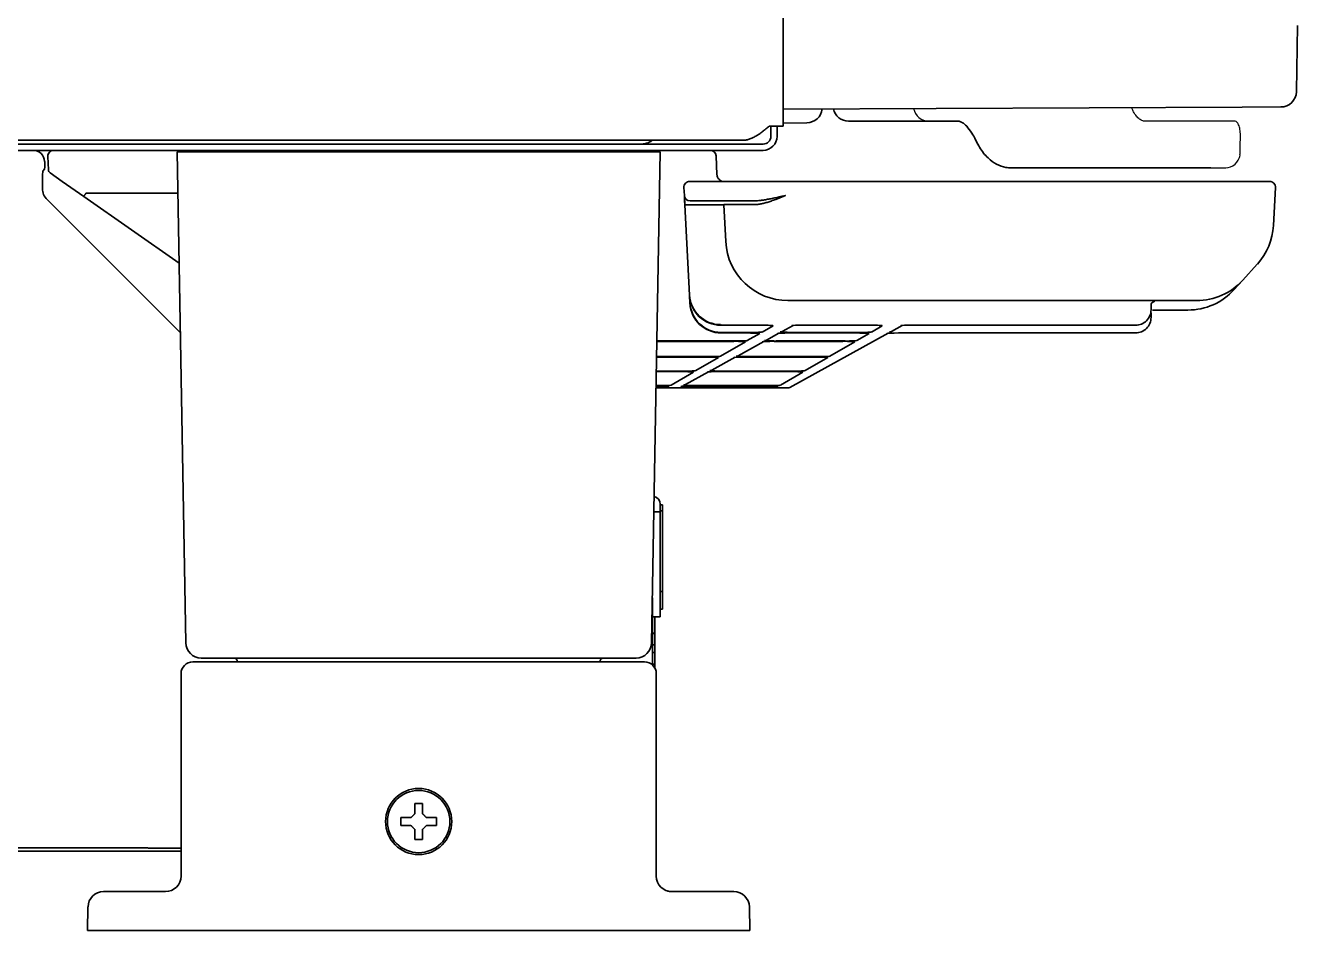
# Model space of a CAD drawing. Extents: x 6336 to 10269, y -393 to 3036.
# Drawn here: x 10036.8 to 10200.1, y 1270.8 to 1387.1 of the extents above; entities that cross this region are included whole.
import ezdxf

# ---------------------------------------------------------------- set-up
doc = ezdxf.new("R2010")
doc.units = 0
doc.header["$LTSCALE"] = 5
doc.layers.add('1', color=7, linetype='CONTINUOUS', true_color=0xffffff)
doc.layers.add('GEOM', color=7, linetype='CONTINUOUS')

msp = doc.modelspace()

# ---------------------------------------------------------------- linework, layer by layer
at = {"layer": '1', "color": 7, "linetype": 'Continuous', "lineweight": 35}
for p, q in [((10134.07, 1863.19), (10134.07, 1374.13)), ((10200.07, 1387.08), (10199.92, 1378.57)), ((10192.98, 1376.58), (10134.07, 1376.33)), ((10197.93, 1376.6), (10192.98, 1376.58)), ((10142.45, 1374.78), (10156.51, 1374.78)), ((10132.27, 1374.13), (10134.07, 1374.13)), ((10132.47, 1374.13), (10132.47, 1372.83)), ((10133.27, 1374.13), (10133.27, 1372.83)), ((10137.11, 1374.58), (10134.07, 1374.53)), ((10131.47, 1371.83), (9497.27, 1371.83)), ((10128.81, 1372.33), (9500.34, 1372.33)), ((10158.75, 1372.39), (10158.81, 1372.25)), ((10131.47, 1371.03), (9497.27, 1371.03)), ((10039.76, 1368.52), (10039.67, 1370.24)), ((10056.27, 1370.83), (10060.27, 1370.83)), ((10057.37, 1307.79), (10056.27, 1370.83)), ((10114.27, 1370.83), (10060.27, 1370.83)), ((10068.52, 1371.03), (10068.52, 1370.83)), ((10073.02, 1370.83), (10073.02, 1371.03)), ((10077.77, 1371.03), (10077.77, 1370.83)), ((10114.27, 1370.83), (10118.27, 1370.83)), ((10117.17, 1307.79), (10118.27, 1370.83)), ((10125.56, 1367.89), (10125.45, 1370.31)), ((10039.03, 1368.37), (10039.26, 1368.6)), ((10163.31, 1368.78), (10180.14, 1368.78)), ((10180.14, 1368.78), (10188.93, 1368.78)), ((10039.97, 1368.14), (10041.53, 1367.04)), ((10041.53, 1367.04), (10044.29, 1365.12)), ((10127.31, 1367.03), (10122.06, 1367.03)), ((10189.24, 1367.03), (10127.31, 1367.03)), ((10196.48, 1367.03), (10189.24, 1367.03)), ((10038.99, 1366.37), (10038.99, 1366.13)), ((10044.29, 1365.12), (10056.52, 1356.55)), ((10044.58, 1365.53), (10056.37, 1365.53)), ((10121.37, 1365.24), (10121.31, 1366.24)), ((10196.98, 1361.38), (10197.23, 1366.24)), ((10039.58, 1364.72), (10056.68, 1347.62)), ((10122.04, 1352.44), (10121.43, 1364.02)), ((10126.03, 1364.03), (10121.93, 1364.03)), ((10127.36, 1364.53), (10122.12, 1364.53)), ((10126.43, 1364.05), (10126.68, 1359.31)), ((10130.09, 1364.53), (10127.36, 1364.53)), ((10126.68, 1359.31), (10126.68, 1359.27)), ((10193.04, 1354.35), (10194.91, 1356.43)), ((10191.94, 1353.14), (10193.04, 1354.35)), ((10122.04, 1352.36), (10122.04, 1352.44)), ((10122.09, 1351.45), (10122.04, 1352.36)), ((10122.09, 1351.37), (10122.09, 1351.45)), ((10187.11, 1351.73), (10134.67, 1351.73)), ((10181.27, 1351.17), (10181.27, 1350.65)), ((10181.27, 1350.65), (10181.27, 1350.57)), ((10181.46, 1350.52), (10186.01, 1350.52)), ((10181.67, 1351.57), (10181.67, 1351.73)), ((10126.04, 1348.57), (10126.03, 1348.65)), ((10181.27, 1349.66), (10181.27, 1350.18)), ((10181.27, 1349.66), (10181.27, 1349.58)), ((10126.04, 1348.57), (10126.04, 1348.57)), ((10131.25, 1348.57), (10126.04, 1348.57)), ((10126.08, 1347.65), (10129.87, 1347.65)), ((10126.09, 1347.58), (10126.08, 1347.65)), ((10126.09, 1347.58), (10126.09, 1347.58)), ((10129.55, 1347.58), (10126.09, 1347.58)), ((10129.45, 1346.59), (10131.05, 1347.52)), ((10129.55, 1347.58), (10129.55, 1347.58)), ((10131.25, 1348.57), (10131.25, 1348.57)), ((10131.36, 1347.7), (10132.75, 1348.51)), ((10131.91, 1346.67), (10133.51, 1347.55)), ((10133.92, 1347.77), (10135.32, 1348.54)), ((10134.84, 1347.58), (10134.84, 1347.58)), ((10143.58, 1347.58), (10134.84, 1347.58)), ((10134.89, 1340.59), (10147.54, 1347.55)), ((10135.17, 1347.65), (10143.9, 1347.65)), ((10136.65, 1348.57), (10136.65, 1348.57)), ((10145.27, 1348.57), (10136.65, 1348.57)), ((10143.5, 1346.6), (10145.08, 1347.52)), ((10143.58, 1347.58), (10143.58, 1347.58)), ((10145.27, 1348.57), (10145.27, 1348.57)), ((10145.39, 1347.7), (10146.77, 1348.51)), ((10147.95, 1347.77), (10149.34, 1348.54)), ((10148.87, 1347.58), (10148.87, 1347.58)), ((10148.87, 1347.58), (10179.27, 1347.58)), ((10150.68, 1348.57), (10150.68, 1348.57)), ((10179.27, 1348.57), (10150.68, 1348.57)), ((10179.27, 1348.57), (10179.27, 1348.57)), ((10179.27, 1347.58), (10179.27, 1347.58)), ((10117.85, 1346.55), (10126.02, 1346.55)), ((10117.85, 1346.5), (10127.7, 1346.5)), ((10126.03, 1344.59), (10129.21, 1346.44)), ((10127.7, 1346.5), (10127.7, 1346.5)), ((10128.26, 1344.66), (10131.56, 1346.47)), ((10132.89, 1346.5), (10132.89, 1346.5)), ((10141.73, 1346.5), (10132.89, 1346.5)), ((10133.17, 1346.55), (10142.01, 1346.55)), ((10140.06, 1344.59), (10143.23, 1346.44)), ((10141.73, 1346.5), (10141.73, 1346.5)), ((10117.81, 1344.54), (10124.54, 1344.54)), ((10117.81, 1344.48), (10124.24, 1344.48)), ((10125.74, 1344.42), (10122.86, 1342.74)), ((10124.24, 1344.48), (10124.24, 1344.48)), ((10124.9, 1342.81), (10127.88, 1344.45)), ((10125.54, 1344.45), (10125.63, 1344.44)), ((10129.21, 1344.48), (10129.21, 1344.48)), ((10138.27, 1344.48), (10129.21, 1344.48)), ((10129.51, 1344.54), (10138.56, 1344.54)), ((10136.89, 1342.74), (10139.77, 1344.42)), ((10138.27, 1344.48), (10138.27, 1344.48)), ((10121.37, 1342.69), (10117.78, 1342.69)), ((10117.78, 1342.61), (10121.04, 1342.61)), ((10122.54, 1342.55), (10119.66, 1340.87)), ((10121.04, 1342.61), (10121.04, 1342.61)), ((10121.5, 1340.94), (10124.49, 1342.58)), ((10122.34, 1342.58), (10122.43, 1342.57)), ((10125.82, 1342.61), (10125.82, 1342.61)), ((10135.07, 1342.61), (10125.82, 1342.61)), ((10126.15, 1342.69), (10135.4, 1342.69)), ((10133.69, 1340.87), (10136.57, 1342.55)), ((10135.07, 1342.61), (10135.07, 1342.61)), ((10117.74, 1340.53), (10119.07, 1340.53)), ((10118.17, 1340.82), (10117.75, 1340.82)), ((10117.88, 1340.76), (10117.75, 1340.76)), ((10117.88, 1340.76), (10117.88, 1340.76)), ((10119.07, 1340.53), (10119.38, 1340.71)), ((10119.07, 1340.53), (10120.62, 1340.53)), ((10128.51, 1340.53), (10120.62, 1340.53)), ((10120.86, 1340.59), (10121.13, 1340.73)), ((10122.46, 1340.76), (10131.91, 1340.76)), ((10122.46, 1340.76), (10122.46, 1340.76)), ((10122.75, 1340.82), (10132.2, 1340.82)), ((10130, 1340.53), (10128.51, 1340.53)), ((10133.1, 1340.53), (10130, 1340.53)), ((10131.91, 1340.76), (10131.91, 1340.76)), ((10133.1, 1340.53), (10134.65, 1340.53)), ((10117.47, 1324.61), (10118.27, 1324.61)), ((10118.27, 1325.61), (10118.27, 1324.61)), ((10118.57, 1325.5), (10118.27, 1325.5)), ((10118.27, 1324.75), (10118.57, 1324.75)), ((10118.27, 1324.61), (10118.27, 1311.11)), ((10118.57, 1324.75), (10118.57, 1325.5)), ((10118.57, 1324.75), (10118.57, 1314.36)), ((10118.57, 1314.36), (10118.27, 1314.36)), ((10118.57, 1314.36), (10118.57, 1312.11)), ((10117.27, 1313.54), (10117.27, 1304.94)), ((10118.27, 1311.11), (10117.27, 1311.11)), ((10117.57, 1311.11), (10117.57, 1309.03)), ((10118.27, 1312.11), (10118.57, 1312.11)), ((10117.27, 1309.03), (10117.57, 1309.03)), ((10117.27, 1309), (10117.57, 1309)), ((10117.57, 1309), (10117.57, 1309.03)), ((10117.57, 1307.53), (10117.57, 1309)), ((10117.27, 1307.53), (10117.57, 1307.53)), ((10117.57, 1306.53), (10117.27, 1306.53)), ((10117.57, 1306.53), (10117.57, 1307.53)), ((10117.57, 1306.53), (10117.57, 1305.03)), ((10058.27, 1305.33), (10060.77, 1305.33)), ((10061.37, 1305.83), (10059.37, 1305.83)), ((10060.77, 1305.33), (10113.77, 1305.33)), ((10113.17, 1305.83), (10061.37, 1305.83)), ((10064.03, 1305.33), (10064.03, 1305.33)), ((10110.51, 1305.33), (10110.51, 1305.33)), ((10115.17, 1305.83), (10113.17, 1305.83)), ((10113.77, 1305.33), (10116.27, 1305.33)), ((10117.57, 1305.03), (10117.27, 1305.03)), ((10117.57, 1305.03), (10117.57, 1304.57)), ((10056.77, 1277.83), (10056.77, 1303.83)), ((10117.77, 1303.83), (10117.77, 1277.83)), ((10084.97, 1284.83), (10084.97, 1285.33)), ((10089.57, 1285.33), (10089.57, 1284.83)), ((10084.97, 1284.33), (10084.97, 1284.83)), ((10089.57, 1284.83), (10089.57, 1284.33)), ((10051.61, 1281.45), (9793.99, 1281.45)), ((9793.99, 1281.03), (10056.77, 1281.03)), ((10056.77, 1281.42), (10054.75, 1281.42)), ((10045.86, 1275.58), (10045.85, 1275.57)), ((10046.83, 1275.83), (10048.83, 1275.83)), ((10048.83, 1275.83), (10054.77, 1275.83)), ((10119.4, 1275.83), (10125.72, 1275.83)), ((10125.72, 1275.83), (10127.72, 1275.83)), ((10128.7, 1275.57), (10128.68, 1275.58)), ((10044.77, 1270.83), (10044.83, 1273.86)), ((10129.72, 1273.86), (10129.77, 1270.83)), ((10048.77, 1270.83), (10044.77, 1270.83)), ((10125.77, 1270.83), (10048.77, 1270.83)), ((10129.77, 1270.83), (10125.77, 1270.83))]:
    msp.add_line(p, q, dxfattribs=at)
for radius in [4.25, 4]:
    msp.add_circle((10087.27, 1284.83), radius, dxfattribs=at)
for centre, radius, start, end in [((10197.92, 1378.6), 2, 270.25, 359), ((10137.07, 1376.58), 2, 271, 353.3696), ((10142.45, 1376.78), 2, 192.1812, 270), ((10131.47, 1372.83), 1.8, 270, 0), ((10131.47, 1372.83), 1, 270, 0), ((10040.42, 1370.28), 0.75, 90, 183), ((10124.7, 1370.28), 0.75, 4.4826, 90), ((10040.26, 1368.55), 0.5, 183, 235), ((10122.06, 1366.28), 0.75, 90, 183), ((10196.48, 1366.28), 0.75, 357, 90), ((10122.12, 1365.28), 0.75, 183, 270), ((10188.99, 1361.8), 8, 317.8066, 357), ((10186.01, 1358.52), 8, 270, 317.8066), ((10117.27, 1325.61), 1, 0, 76.8302), ((10059.37, 1307.83), 2, 181, 270), ((10115.17, 1307.83), 2, 270, 359), ((10058.27, 1303.83), 1.5, 90, 180), ((10063.53, 1305.33), 0.5, 1, 90), ((10111.01, 1305.33), 0.5, 90, 179), ((10116.27, 1303.83), 1.5, 0, 90), ((10054.77, 1277.83), 2, 270, 0), ((10119.77, 1277.83), 2, 180, 270), ((10046.83, 1273.83), 2, 90, 179), ((10127.72, 1273.83), 2, 1, 90)]:
    msp.add_arc(centre, radius, start, end, dxfattribs=at)
for centre, major_axis, ratio, start_param, end_param in [((10037.77, 1369.53), (1.34, 0.67), 0.99981, 5.867019, 7.390288), ((10039.03, 1366.37), (0, 2), 0.017455, 0.017453, 1.570796), ((10039.26, 1369.6), (0, 1), 0.017455, 3.159046, 4.641269), ((10040.99, 1366.13), (1.85, 0.77), 0.999822, 2.748957, 3.534229), ((10065.03, 1351.2), (-20.46, 14.32), 0.020019, 6.254586, 6.28318), ((10134.44, 1364.03), (-8.01, 0.03), 0.003256, 5.249585, 6.283367), ((10134.67, 1359.73), (7.99, 0.42), 0.999333, 3.141593, 4.660064), ((10187.11, 1359.73), (-5.93, 5.37), 0.998789, 2.306607, 3.141593), ((10126.03, 1352.65), (-0.15, 4), 0.998942, 1.584603, 3.103074), ((10126.04, 1352.57), (-3.93, 0.74), 0.999936, 0.237816, 1.756287), ((10126.08, 1351.66), (-0.15, 4), 0.998942, 1.584603, 3.103074), ((10122.59, 1351.47), (0.499, 0.026), 0.017428, 3.141593, 3.808226), ((10126.09, 1351.58), (-3.93, 0.74), 0.999936, 0.237816, 1.756287), ((10179.27, 1350.57), (-2, 0), 0.999855, 1.570796, 3.141593), ((10181.67, 1351.17), (-0.4, 0), 0.999335, 4.712389, 6.283185), ((10179.27, 1349.58), (-2, 0), 0.999855, 1.570796, 3.141593), ((10129.55, 1347.52), (-1.5, 0), 0.036426, 3.07931, 4.713409), ((10129.86, 1347.71), (-1.5, 0), 0.036477, 1.57357, 3.079233), ((10131.05, 1348.02), (-0.252, 0.432), 0.997392, 2.274313, 2.611847), ((10131.25, 1348.52), (-1.5, 0), 0.036426, 3.07931, 4.713409), ((10132.75, 1349.01), (-0.252, 0.432), 0.997392, 2.274313, 2.611847), ((10134.84, 1347.52), (1.5, 0), 0.036431, 1.569819, 3.075481), ((10135.18, 1347.71), (1.5, 0), 0.036472, 3.075394, 4.709494), ((10133.68, 1348.21), (0.241, -0.438), 0.997147, 5.778911, 6.283214), ((10136.65, 1348.52), (1.5, 0), 0.036431, 1.569819, 3.075481), ((10143.58, 1347.52), (-1.5, 0), 0.036426, 3.07931, 4.713409), ((10143.89, 1347.71), (-1.5, 0), 0.036477, 1.57357, 3.079233), ((10145.08, 1348.02), (-0.252, 0.432), 0.997392, 2.274313, 2.611847), ((10145.28, 1348.52), (-1.5, 0), 0.036426, 3.07931, 4.713409), ((10146.77, 1349.01), (-0.252, 0.432), 0.997392, 2.274313, 2.611847), ((10148.87, 1347.52), (1.5, 0), 0.036431, 1.569819, 3.075481), ((10147.71, 1348.21), (0.241, -0.438), 0.997147, 5.778911, 6.283214), ((10150.67, 1348.52), (1.5, 0), 0.036431, 1.569819, 3.075481), ((10127.71, 1346.45), (-1.5, 0), 0.036426, 3.07931, 4.713409), ((10129.21, 1346.94), (-0.252, 0.432), 0.997392, 2.274313, 2.611847), ((10132.89, 1346.45), (1.5, 0), 0.036431, 1.569819, 3.075481), ((10131.39, 1346.95), (0.241, -0.438), 0.997147, 5.778911, 6.063116), ((10133.17, 1346.6), (1.5, 0), 0.036472, 3.075394, 4.709494), ((10131.67, 1347.11), (0.241, -0.438), 0.997147, 5.778911, 6.283214), ((10141.73, 1346.45), (-1.5, 0), 0.036426, 3.07931, 4.713409), ((10142, 1346.6), (-1.5, 0), 0.036477, 1.57357, 3.079233), ((10143.23, 1346.94), (-0.252, 0.432), 0.997392, 2.274313, 2.611847), ((10124.24, 1344.42), (-1.5, 0), 0.036426, 3.621574, 4.713409), ((10124.53, 1344.59), (-1.5, 0), 0.036477, 1.57357, 3.079233), ((10124.24, 1344.42), (-1.5, 0), 0.036426, 3.07931, 3.621573), ((10125.74, 1344.92), (0.252, -0.432), 0.997392, 5.424775, 5.75344), ((10129.21, 1344.42), (1.5, 0), 0.036431, 1.569819, 3.075481), ((10129.52, 1344.59), (1.5, 0), 0.036472, 3.075394, 4.709494), ((10128.02, 1345.1), (0.241, -0.438), 0.997147, 5.778911, 6.283214), ((10138.27, 1344.42), (-1.5, 0), 0.036426, 3.07931, 4.713409), ((10138.56, 1344.59), (-1.5, 0), 0.036477, 1.57357, 3.079233), ((10139.77, 1344.92), (-0.252, 0.432), 0.997392, 2.274313, 2.611847), ((10121.04, 1342.56), (-1.5, 0), 0.036426, 3.621574, 4.713409), ((10121.36, 1342.74), (-1.5, 0), 0.036477, 1.57357, 3.079233), ((10122.54, 1343.05), (0.252, -0.432), 0.997392, 5.424775, 5.75344), ((10121.04, 1342.56), (-1.5, 0), 0.036426, 3.07931, 3.621573), ((10125.82, 1342.56), (1.5, 0), 0.036431, 1.569819, 3.075481), ((10124.32, 1343.06), (0.241, -0.438), 0.997147, 5.778911, 6.063116), ((10126.15, 1342.74), (1.5, 0), 0.036472, 3.075394, 4.709494), ((10124.66, 1343.25), (0.241, -0.438), 0.997147, 5.778911, 6.283214), ((10135.07, 1342.56), (-1.5, 0), 0.036426, 3.07931, 4.713409), ((10135.39, 1342.74), (-1.5, 0), 0.036477, 1.57357, 3.079233), ((10136.57, 1343.05), (-0.252, 0.432), 0.997392, 2.274313, 2.611847), ((10117.88, 1340.71), (-1.5, 0), 0.036426, 3.07931, 4.713409), ((10118.16, 1340.87), (-1.5, 0), 0.036477, 1.57357, 3.079233), ((10119.38, 1341.2), (-0.252, 0.432), 0.997392, 2.274313, 2.611847), ((10120.62, 1341.03), (-0.124, 0.484), 0.997571, 2.889456, 3.392557), ((10122.46, 1340.71), (1.5, 0), 0.036431, 1.569819, 3.075481), ((10122.76, 1340.87), (1.5, 0), 0.036472, 3.075394, 4.709494), ((10121.26, 1341.38), (0.241, -0.438), 0.997147, 5.778911, 6.283214), ((10131.91, 1340.71), (-1.5, 0), 0.036426, 3.07931, 4.713409), ((10132.19, 1340.87), (-1.5, 0), 0.036477, 1.57357, 3.079233), ((10134.65, 1341.03), (-0.124, 0.484), 0.997571, 2.889456, 3.392557), ((10054.03, 1357), (0, -75.97), 0.999848, 6.277735, 6.288659)]:
    msp.add_ellipse(centre, major_axis=major_axis, ratio=ratio, start_param=start_param, end_param=end_param, dxfattribs=at)
for points, degree, knots in [([(10156.51, 1374.78), (10156.55, 1374.78), (10156.69, 1374.76), (10157.01, 1374.65), (10157.61, 1374.17), (10158.22, 1373.38), (10158.59, 1372.7), (10158.75, 1372.39)], 3, [0, 0, 0, 0, 0.12823, 0.36616, 0.59167, 0.831843, 1, 1, 1, 1]), ([(10128.81, 1372.33), (10128.85, 1372.33), (10128.88, 1372.33), (10128.95, 1372.33), (10129.06, 1372.34), (10129.17, 1372.35), (10129.39, 1372.38), (10129.53, 1372.42), (10129.74, 1372.48), (10129.82, 1372.51), (10129.92, 1372.55), (10129.96, 1372.57), (10130.03, 1372.6), (10130.07, 1372.61), (10130.25, 1372.69), (10130.4, 1372.77), (10130.69, 1372.94), (10130.83, 1373.03), (10131.12, 1373.22), (10131.26, 1373.33), (10131.48, 1373.49), (10131.55, 1373.55), (10131.66, 1373.63), (10131.7, 1373.66), (10131.77, 1373.72), (10131.8, 1373.75), (10131.99, 1373.89), (10132.13, 1374.01), (10132.27, 1374.13)], 3, [0, 0, 0, 0, 0.03125, 0.03125, 0.0625, 0.125, 0.125, 0.25, 0.25, 0.3125, 0.3125, 0.34375, 0.34375, 0.375, 0.375, 0.5, 0.5, 0.625, 0.625, 0.75, 0.75, 0.8125, 0.8125, 0.84375, 0.84375, 0.875, 0.875, 1, 1, 1, 1]), ([(10117.22, 1372.29), (10117.2, 1372.27), (10117.18, 1372.26), (10117.03, 1372.16), (10116.88, 1372.08), (10116.58, 1371.95), (10116.42, 1371.91), (10116.1, 1371.84), (10115.94, 1371.83), (10115.77, 1371.83)], 3, [0, 0, 0, 0, 0.045879, 0.045879, 0.36392, 0.36392, 0.68196, 0.68196, 1, 1, 1, 1]), ([(10158.81, 1372.25), (10158.95, 1371.96), (10159.4, 1371.14), (10160.23, 1370.07), (10161.38, 1369.22), (10162.43, 1368.84), (10163.07, 1368.78), (10163.31, 1368.78)], 3, [0, 0, 0, 0, 0.147001, 0.43485, 0.665997, 0.880618, 1, 1, 1, 1]), ([(10126.49, 1367.03), (10126.49, 1367.03), (10126.39, 1367.01), (10126.14, 1367.07), (10125.83, 1367.27), (10125.63, 1367.56), (10125.56, 1367.79), (10125.56, 1367.88), (10125.56, 1367.9)], 3, [0, 0, 0, 0, 0.003124, 0.242495, 0.49711, 0.744966, 0.946631, 1, 1, 1, 1]), ([(10044.57, 1365.52), (10044.55, 1365.5), (10044.52, 1365.46), (10044.48, 1365.39), (10044.44, 1365.34), (10044.4, 1365.28), (10044.37, 1365.23), (10044.34, 1365.19), (10044.31, 1365.16), (10044.3, 1365.13), (10044.29, 1365.12), (10044.29, 1365.12), (10044.29, 1365.12)], 3, [0, 0, 0, 0, 0.10049, 0.20098, 0.301471, 0.401961, 0.502451, 0.602941, 0.703432, 0.803922, 0.904412, 1, 1, 1, 1]), ([(10121.37, 1365.24), (10121.37, 1365.24), (10121.37, 1365.24), (10121.37, 1365.23), (10121.37, 1365.23), (10121.37, 1365.23), (10121.37, 1365.22), (10121.37, 1365.21), (10121.37, 1365.2), (10121.37, 1365.19), (10121.37, 1365.17), (10121.37, 1365.16), (10121.37, 1365.14), (10121.37, 1365.12), (10121.37, 1365.1), (10121.37, 1365.08), (10121.38, 1365.05), (10121.38, 1365.03), (10121.38, 1365), (10121.38, 1364.97), (10121.38, 1364.94), (10121.38, 1364.91), (10121.39, 1364.87), (10121.39, 1364.84), (10121.39, 1364.8), (10121.39, 1364.77), (10121.39, 1364.73), (10121.4, 1364.69), (10121.4, 1364.64), (10121.4, 1364.6), (10121.4, 1364.56), (10121.4, 1364.51), (10121.41, 1364.47), (10121.41, 1364.42), (10121.41, 1364.38), (10121.41, 1364.33), (10121.42, 1364.29), (10121.42, 1364.24), (10121.42, 1364.2), (10121.42, 1364.16), (10121.42, 1364.12), (10121.43, 1364.09), (10121.43, 1364.05), (10121.43, 1364.03), (10121.43, 1364.02)], 3, [0, 0, 0, 0, 0.020087, 0.043987, 0.067887, 0.091788, 0.115688, 0.139588, 0.163489, 0.187389, 0.211289, 0.23519, 0.25909, 0.28299, 0.306891, 0.330791, 0.354691, 0.378591, 0.402492, 0.426392, 0.450292, 0.474193, 0.498093, 0.521993, 0.545894, 0.569794, 0.593694, 0.617595, 0.641495, 0.665395, 0.689296, 0.713196, 0.737096, 0.760997, 0.784897, 0.808797, 0.832698, 0.856598, 0.880498, 0.904399, 0.928299, 0.952199, 0.9761, 1, 1, 1, 1]), ([(10121.4, 1364.97), (10121.4, 1364.97), (10121.39, 1364.96), (10121.39, 1364.92), (10121.4, 1364.82), (10121.41, 1364.64), (10121.42, 1364.36), (10121.43, 1364.14), (10121.44, 1364.01)], 3, [0, 0, 0, 0, 0.064263, 0.12951, 0.25612, 0.434958, 0.68047, 1, 1, 1, 1]), ([(10134.36, 1365.24), (10134.34, 1365.23), (10134.31, 1365.22), (10134.27, 1365.2), (10134.22, 1365.18), (10134.18, 1365.16), (10134.14, 1365.15), (10134.1, 1365.13), (10134.06, 1365.12), (10134.02, 1365.1), (10133.99, 1365.09), (10133.95, 1365.07), (10133.92, 1365.06), (10133.89, 1365.05), (10133.86, 1365.03), (10133.83, 1365.02), (10133.8, 1365.01), (10133.78, 1365), (10133.75, 1364.99), (10133.68, 1364.96), (10133.56, 1364.91), (10133.4, 1364.85), (10133.25, 1364.79), (10133.06, 1364.72), (10132.81, 1364.63), (10132.52, 1364.52), (10132.25, 1364.43), (10131.99, 1364.35), (10131.75, 1364.28), (10131.51, 1364.22), (10131.28, 1364.17), (10131.12, 1364.14), (10131.01, 1364.12), (10130.95, 1364.11), (10130.89, 1364.1), (10130.83, 1364.09), (10130.77, 1364.09), (10130.71, 1364.08), (10130.66, 1364.08), (10130.6, 1364.07), (10130.55, 1364.07), (10130.5, 1364.07), (10130.44, 1364.06), (10130.39, 1364.06), (10130.36, 1364.06), (10130.34, 1364.06)], 3, [0, 0, 0, 0, 0.011271, 0.022225, 0.032862, 0.043181, 0.053184, 0.062868, 0.072236, 0.081287, 0.09002, 0.098436, 0.106535, 0.114316, 0.121781, 0.128928, 0.135757, 0.14227, 0.148465, 0.154344, 0.195284, 0.234004, 0.270504, 0.304785, 0.380497, 0.451757, 0.518584, 0.581002, 0.643022, 0.702356, 0.759046, 0.813141, 0.828535, 0.843753, 0.858796, 0.873666, 0.888364, 0.902893, 0.917253, 0.931448, 0.945478, 0.959346, 0.973055, 0.986605, 1, 1, 1, 1]), ([(10134.36, 1365.24), (10134.14, 1365.19), (10133.71, 1365.09), (10133.09, 1364.95), (10132.49, 1364.82), (10131.93, 1364.72), (10131.42, 1364.63), (10130.98, 1364.58), (10130.71, 1364.55), (10130.59, 1364.54)], 3, [0, 0, 0, 0, 0.169989, 0.335943, 0.494273, 0.642231, 0.778573, 0.901906, 1, 1, 1, 1]), ([(10121.93, 1364.03), (10121.93, 1364.03), (10121.92, 1364.03), (10121.91, 1364.03), (10121.9, 1364.03), (10121.89, 1364.03), (10121.87, 1364.03), (10121.86, 1364.03), (10121.85, 1364.03), (10121.84, 1364.03), (10121.83, 1364.03), (10121.82, 1364.03), (10121.81, 1364.03), (10121.8, 1364.03), (10121.79, 1364.03), (10121.78, 1364.03), (10121.77, 1364.03), (10121.75, 1364.03), (10121.74, 1364.03), (10121.73, 1364.03), (10121.72, 1364.02), (10121.71, 1364.02), (10121.7, 1364.02), (10121.69, 1364.02), (10121.68, 1364.02), (10121.67, 1364.02), (10121.66, 1364.02), (10121.65, 1364.02), (10121.65, 1364.02), (10121.64, 1364.02), (10121.63, 1364.02), (10121.62, 1364.02), (10121.61, 1364.02), (10121.6, 1364.02), (10121.59, 1364.02), (10121.58, 1364.02), (10121.57, 1364.02), (10121.56, 1364.02), (10121.55, 1364.02), (10121.53, 1364.02), (10121.52, 1364.02), (10121.51, 1364.02), (10121.5, 1364.02), (10121.49, 1364.02), (10121.48, 1364.02), (10121.47, 1364.02), (10121.46, 1364.02), (10121.45, 1364.02), (10121.45, 1364.02), (10121.44, 1364.02), (10121.44, 1364.02), (10121.43, 1364.02), (10121.43, 1364.02), (10121.43, 1364.02), (10121.43, 1364.02), (10121.43, 1364.02)], 3, [0, 0, 0, 0, 0.014286, 0.028572, 0.042858, 0.057145, 0.071431, 0.085717, 0.100003, 0.114289, 0.128575, 0.142861, 0.157147, 0.171434, 0.18572, 0.200006, 0.214292, 0.228578, 0.242864, 0.25715, 0.271436, 0.285723, 0.300009, 0.314295, 0.328581, 0.342867, 0.357153, 0.371439, 0.385726, 0.400012, 0.414298, 0.428584, 0.44287, 0.457156, 0.471442, 0.485728, 0.500015, 0.527792, 0.555569, 0.583345, 0.611122, 0.638899, 0.666676, 0.694453, 0.72223, 0.750007, 0.777784, 0.805561, 0.833338, 0.861115, 0.888892, 0.916669, 0.944446, 0.972223, 1, 1, 1, 1]), ([(10126.03, 1364.03), (10126.03, 1364.03), (10126.05, 1364.04), (10126.09, 1364.04), (10126.16, 1364.04), (10126.21, 1364.04), (10126.27, 1364.05), (10126.3, 1364.05), (10126.32, 1364.05), (10126.33, 1364.05), (10126.33, 1364.05), (10126.34, 1364.05), (10126.35, 1364.05), (10126.35, 1364.05), (10126.36, 1364.05), (10126.36, 1364.05), (10126.37, 1364.05), (10126.37, 1364.05), (10126.38, 1364.05), (10126.38, 1364.05), (10126.39, 1364.05), (10126.39, 1364.05), (10126.4, 1364.05), (10126.4, 1364.05), (10126.4, 1364.05), (10126.41, 1364.05), (10126.41, 1364.05), (10126.41, 1364.05), (10126.42, 1364.05), (10126.42, 1364.05), (10126.42, 1364.05), (10126.42, 1364.05), (10126.42, 1364.05), (10126.43, 1364.05), (10126.43, 1364.05), (10126.43, 1364.05), (10126.43, 1364.05), (10126.43, 1364.05), (10126.43, 1364.05), (10126.43, 1364.05)], 3, [0, 0, 0, 0, 0.000672, 0.103909, 0.20545, 0.305297, 0.403451, 0.499915, 0.516053, 0.532191, 0.548329, 0.564466, 0.580604, 0.596742, 0.612879, 0.629016, 0.645154, 0.661291, 0.677428, 0.693565, 0.709702, 0.725839, 0.741975, 0.758112, 0.774248, 0.790385, 0.806521, 0.822657, 0.838793, 0.854929, 0.871065, 0.887201, 0.903337, 0.919472, 0.935608, 0.951743, 0.967879, 0.984014, 1, 1, 1, 1]), ([(10130.59, 1364.54), (10130.57, 1364.54), (10130.44, 1364.53), (10130.27, 1364.53), (10130.12, 1364.53), (10130.09, 1364.53)], 3, [0, 0, 0, 0, 0.092057, 0.806972, 1, 1, 1, 1]), ([(10126.02, 1346.55), (10126.46, 1346.55), (10126.89, 1346.55), (10127.53, 1346.55), (10127.75, 1346.55), (10128.18, 1346.55), (10128.4, 1346.55), (10128.61, 1346.55)], 3, [0, 0, 0, 0, 0.5, 0.5, 0.75, 0.75, 1, 1, 1, 1]), ([(10128.61, 1346.55), (10128.67, 1346.55), (10128.72, 1346.55), (10128.8, 1346.56), (10128.83, 1346.56), (10128.88, 1346.56), (10128.9, 1346.56), (10128.98, 1346.56), (10129.03, 1346.56), (10129.09, 1346.56), (10129.11, 1346.56), (10129.16, 1346.56), (10129.18, 1346.56), (10129.21, 1346.57), (10129.23, 1346.57), (10129.26, 1346.57), (10129.27, 1346.57), (10129.28, 1346.57), (10129.29, 1346.57), (10129.33, 1346.57), (10129.35, 1346.57), (10129.38, 1346.58), (10129.39, 1346.58), (10129.41, 1346.58), (10129.41, 1346.58), (10129.42, 1346.58), (10129.42, 1346.58), (10129.43, 1346.58), (10129.44, 1346.58), (10129.44, 1346.58), (10129.45, 1346.59), (10129.45, 1346.59)], 3, [0, 0, 0, 0, 0.125, 0.125, 0.1875, 0.1875, 0.25, 0.25, 0.375, 0.375, 0.4375, 0.4375, 0.5, 0.5, 0.5625, 0.5625, 0.59375, 0.59375, 0.625, 0.625, 0.75, 0.75, 0.8125, 0.8125, 0.84375, 0.84375, 0.875, 0.875, 0.9375, 0.9375, 1, 1, 1, 1]), ([(10087.77, 1287.13), (10087.77, 1286.92), (10087.77, 1286.71), (10087.77, 1286.39), (10087.77, 1286.28), (10087.77, 1286.05), (10087.77, 1285.94), (10087.77, 1285.83)], 3, [0, 0, 0, 0, 0.5, 0.5, 0.75, 0.75, 1, 1, 1, 1]), ([(10084.97, 1285.33), (10085.18, 1285.33), (10085.39, 1285.33), (10085.71, 1285.33), (10085.82, 1285.33), (10086.04, 1285.33), (10086.16, 1285.33), (10086.27, 1285.33)], 3, [0, 0, 0, 0, 0.5, 0.5, 0.75, 0.75, 1, 1, 1, 1]), ([(10086.77, 1282.53), (10086.77, 1282.73), (10086.77, 1282.94), (10086.77, 1283.26), (10086.77, 1283.37), (10086.77, 1283.6), (10086.77, 1283.71), (10086.77, 1283.83)], 3, [0, 0, 0, 0, 0.5, 0.5, 0.75, 0.75, 1, 1, 1, 1]), ([(10089.57, 1284.33), (10089.37, 1284.33), (10089.16, 1284.33), (10088.84, 1284.33), (10088.73, 1284.33), (10088.5, 1284.33), (10088.39, 1284.33), (10088.27, 1284.33)], 3, [0, 0, 0, 0, 0.5, 0.5, 0.75, 0.75, 1, 1, 1, 1]), ([(10054.75, 1281.42), (10054.32, 1281.42), (10053.46, 1281.42), (10052.64, 1281.43), (10051.9, 1281.44), (10051.61, 1281.45)], 2, [0, 0, 0, 0.25001, 0.500019, 0.750029, 1, 1, 1]), ([(10119.32, 1275.88), (10119.31, 1275.88), (10119.3, 1275.88), (10119.27, 1275.89), (10119.22, 1275.9), (10119.17, 1275.92), (10119.14, 1275.93), (10119.14, 1275.93), (10119.14, 1275.93), (10119.14, 1275.93), (10119.14, 1275.93)], 3, [0, 0, 0, 0, 0.05969, 0.05969, 0.285991, 0.512291, 0.738592, 0.964893, 0.964893, 1, 1, 1, 1])]:
    msp.add_open_spline(points, degree=degree, knots=knots, dxfattribs=at)
for points in [[(10039.27, 1369.53), (10039.27, 1369.55), (10039.27, 1369.57), (10039.27, 1369.6)], [(10170.48, 1367.03), (10170.42, 1367.03), (10170.3, 1367.03), (10170.18, 1367.03), (10170.12, 1367.03)], [(10086.77, 1285.83), (10086.77, 1285.88), (10086.77, 1285.99), (10086.77, 1286.15), (10086.77, 1286.31), (10086.77, 1286.46), (10086.77, 1286.62), (10086.77, 1286.77), (10086.77, 1286.94), (10086.77, 1287.06), (10086.77, 1287.13)], [(10086.77, 1287.13), (10086.94, 1287.13), (10087.27, 1287.13), (10087.61, 1287.13), (10087.77, 1287.13)], [(10086.27, 1285.33), (10086.3, 1285.35), (10086.34, 1285.4), (10086.42, 1285.47), (10086.49, 1285.54), (10086.56, 1285.61), (10086.63, 1285.68), (10086.7, 1285.75), (10086.75, 1285.8), (10086.77, 1285.83)], [(10087.77, 1285.83), (10087.8, 1285.8), (10087.85, 1285.75), (10087.92, 1285.68), (10088, 1285.6), (10088.07, 1285.53), (10088.13, 1285.46), (10088.2, 1285.4), (10088.25, 1285.35), (10088.27, 1285.33)], [(10088.27, 1285.33), (10088.33, 1285.33), (10088.44, 1285.33), (10088.6, 1285.33), (10088.76, 1285.33), (10088.91, 1285.33), (10089.06, 1285.33), (10089.22, 1285.33), (10089.39, 1285.33), (10089.51, 1285.33), (10089.57, 1285.33)], [(10086.27, 1284.33), (10086.22, 1284.33), (10086.11, 1284.33), (10085.95, 1284.33), (10085.79, 1284.33), (10085.63, 1284.33), (10085.48, 1284.33), (10085.33, 1284.33), (10085.16, 1284.33), (10085.04, 1284.33), (10084.97, 1284.33)], [(10086.77, 1283.83), (10086.75, 1283.85), (10086.7, 1283.9), (10086.62, 1283.98), (10086.55, 1284.05), (10086.48, 1284.12), (10086.41, 1284.19), (10086.34, 1284.26), (10086.3, 1284.3), (10086.27, 1284.33)], [(10088.27, 1284.33), (10088.25, 1284.3), (10088.2, 1284.25), (10088.13, 1284.18), (10088.06, 1284.11), (10087.99, 1284.04), (10087.92, 1283.97), (10087.84, 1283.9), (10087.8, 1283.85), (10087.77, 1283.83)], [(10087.77, 1283.83), (10087.77, 1283.77), (10087.77, 1283.66), (10087.77, 1283.5), (10087.77, 1283.34), (10087.77, 1283.19), (10087.77, 1283.04), (10087.77, 1282.88), (10087.77, 1282.71), (10087.77, 1282.59), (10087.77, 1282.53)], [(10087.77, 1282.53), (10087.61, 1282.53), (10087.27, 1282.53), (10086.94, 1282.53), (10086.77, 1282.53)]]:
    msp.add_open_spline(points, degree=3, dxfattribs=at)
at = {"layer": 'GEOM', "color": 7, "linetype": 'Continuous'}
msp.add_line((10168.7, 1368.78), (10190.85, 1368.78), dxfattribs=at)
for centre, radius, start, end in [((10152.76, 1376.78), 2, 190.8663, 270), ((10190.68, 1370.76), 2.03, 350.7803, 359.514)]:
    msp.add_arc(centre, radius, start, end, dxfattribs=at)
for centre, major_axis, ratio, start_param, end_param in [((10170.26, 1373.78), (205.36, 0.02), 0.004869, 1.464417, 1.52079), ((10192.5, 1379.96), (0.93, 57.29), 0.006254, -1.722592, -1.69634)]:
    msp.add_ellipse(centre, major_axis=major_axis, ratio=ratio, start_param=start_param, end_param=end_param, dxfattribs=at)
for points in [[(10178.76, 1376.52), (10178.82, 1376.39), (10178.88, 1376.26), (10178.95, 1376.13)], [(10192.71, 1370.74), (10192.71, 1370.92), (10192.71, 1371.1), (10192.72, 1371.29)]]:
    msp.add_open_spline(points, degree=3, dxfattribs=at)
for points, knots in [([(10180.52, 1374.78), (10180.38, 1374.78), (10180.07, 1374.84), (10179.65, 1375.13), (10179.27, 1375.57), (10179.05, 1375.93), (10178.95, 1376.13)], [0, 0, 0, 0, 0.197468, 0.420051, 0.685033, 1, 1, 1, 1]), ([(10192.74, 1372.78), (10192.75, 1373.03), (10192.72, 1373.51), (10192.61, 1374.07), (10192.47, 1374.42), (10192.33, 1374.65), (10192.17, 1374.77), (10192.06, 1374.77)], [0, 0, 0, 0, 0.343101, 0.640787, 0.761624, 0.860533, 1, 1, 1, 1]), ([(10190.85, 1368.78), (10191.28, 1368.78), (10192.18, 1369.13), (10192.61, 1369.99), (10192.69, 1370.43)], [0, 0, 0, 0, 0.489019, 1, 1, 1, 1])]:
    msp.add_open_spline(points, degree=3, knots=knots, dxfattribs=at)

doc.saveas('drawing.dxf')
